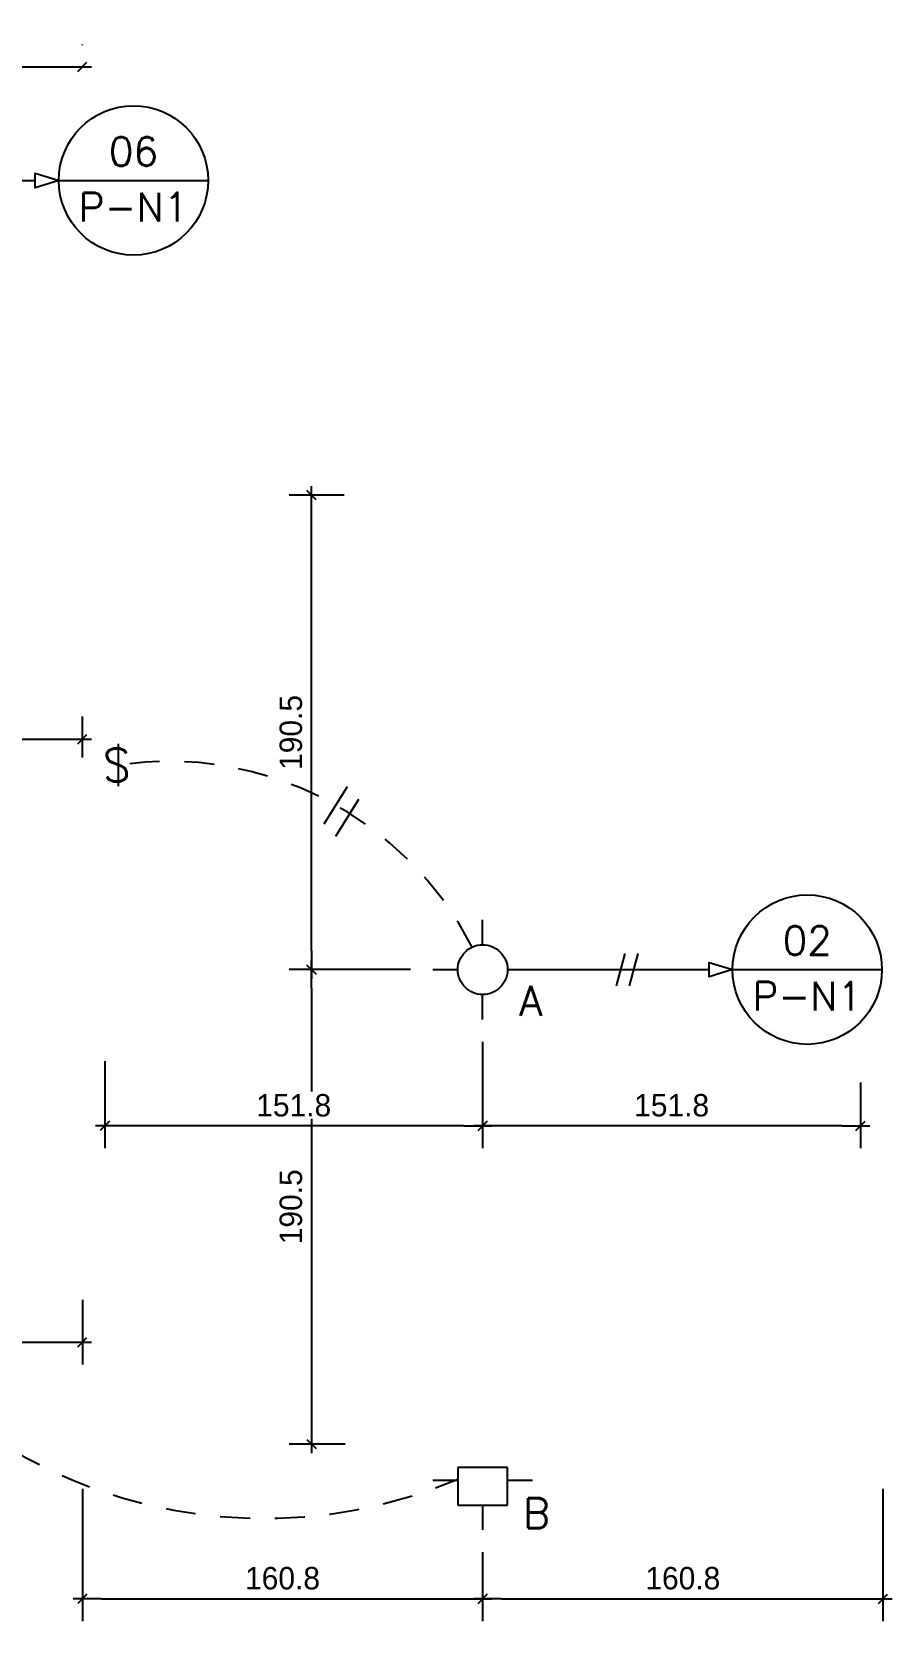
# Model space of a CAD drawing. Header units: millimetres. Extents: x 19439 to 19711, y 4351 to 4752.
# Drawn here: x 19450.89 to 19454.35, y 4515.17 to 4521.55 of the extents above; entities that cross this region are included whole.
import ezdxf
from ezdxf.enums import TextEntityAlignment as Align

# ---------------------------------------------------------------- set-up
doc = ezdxf.new("R2010")
doc.units = ezdxf.units.MM
doc.linetypes.add('ACAD_ISO02W100', pattern=[15, 12, -3])
for name, color, linetype in [('0 @ 0.5', 7, 'Continuous'), ('E-NOTE', 2, 'Continuous'), ('E-POWER', 4, 'Continuous'), ('E-SWITCH', 1, 'ACAD_ISO02W100')]:
    doc.layers.add(name, color=color, linetype=linetype)
doc.styles.add('century gothic', font='GOTHIC.TTF')
doc.styles.add('JACFER', font='romans.shx', dxfattribs={"oblique": 15})
doc.styles.add('ROMAN-S', font='romans.shx', dxfattribs={"oblique": 15})
doc.dimstyles.new('ANOTATIVE CM SMCONSTRUCCIONES', dxfattribs={"dimscale": 0, "dimtxt": 0.18, "dimasz": 0.15, "dimexe": 0.18, "dimexo": 0.18, "dimgap": 0.07, "dimtad": 1, "dimdec": 1, "dimlfac": 100, "dimdsep": 46, "dimtxsty": 'century gothic', "dimblk1": 'FLECHA1', "dimblk2": 'FLECHA1', "dimsah": 1, "dimcen": 0.18, "dimdle": 0.075, "dimclrd": 1, "dimclre": 1, "dimclrt": 2, "dimaunit": 1, "dimadec": 0, "dimazin": 2, "dimtfac": 0.75, "dimtdec": 1, "dimtix": 1, "dimtmove": 2, "dimatfit": 3, "dimfxl": 0.09, "dimtvp": 1.5, "dimtfill": 1, "dimtolj": 1, "dimtzin": 0, "dimarcsym": 0})

# ---------------------------------------------------------------- blocks, each defined once
blk = doc.blocks.new('LUM1')
at = {"layer": 'E-SWITCH', "color": 3}
for p, q in [((0, 0.1), (0, 0.2)), ((-0.2, 0), (-0.1, 0)), ((0.1, 0), (0.2, 0)), ((0, -0.2), (0, -0.1))]:
    blk.add_line(p, q, dxfattribs=at)
blk.add_circle((0, 0), 0.1, dxfattribs=at)
blk = doc.blocks.new('E-SWITCH')
at = {"layer": 'E-SWITCH'}
blk.add_line((-3.696, -0.1995), (-3.696, -0.3696), dxfattribs=at)
at = {"layer": 'E-SWITCH', "ltscale": 0.5, "style": 'JACFER'}
blk.add_text('S', height=0.133, dxfattribs=at).set_placement((-3.7582, -0.3513))
blk = doc.blocks.new('LUM2')
at = {"layer": 'E-SWITCH', "color": 3}
for p, q in [((-0.2, -0.05), (-0.1, -0.05)), ((0.1, -0.05), (0.2, -0.05)), ((0, -0.15), (0, -0.25))]:
    blk.add_line(p, q, dxfattribs=at)
blk.add_lwpolyline([(-0.1, -0.15), (0.1, -0.15), (0.1, 0), (-0.1, 0)], close=True, dxfattribs=at)
blk = doc.blocks.new('FLECHA1')
at = {"color": 1}
blk.add_line((-1, 0), (0.496, 0), dxfattribs=at)
at = {"color": 4}
blk.add_line((-0.246, -0.248), (0.248, 0.25), dxfattribs=at)
blk = doc.blocks.new('*D414')
at = {"color": 1, "lineweight": -2, "transparency": 16777216}
for p, q in [((19451.0967, 4515.7025), (19451.0967, 4515.1708)), ((19452.7048, 4515.4475), (19452.7048, 4515.1708)), ((19451.1717, 4515.2608), (19452.6298, 4515.2608))]:
    blk.add_line(p, q, dxfattribs=at)
at = {"layer": 'Defpoints', "color": 0, "transparency": 16777216}
for p in [(19451.0967, 4515.7925), (19452.7048, 4515.5375), (19452.7048, 4515.2608)]:
    blk.add_point(p, dxfattribs=at)
at = {"color": 1, "lineweight": -2, "transparency": 16777216, "xscale": 0.075, "yscale": 0.075, "zscale": 0.075, "rotation": 180}
blk.add_blockref('FLECHA1', (19451.0967, 4515.2608), dxfattribs=at)
at = {"color": 1, "lineweight": -2, "transparency": 16777216, "xscale": 0.075, "yscale": 0.075, "zscale": 0.075}
blk.add_blockref('FLECHA1', (19452.7048, 4515.2608), dxfattribs=at)
at = {"color": 2, "transparency": 16777216, "insert": (19451.9008, 4515.3431), "char_height": 0.09, "attachment_point": 5, "style": 'century gothic', "bg_fill": 3, "box_fill_scale": 1.1, "bg_fill_color": 256, "bg_fill_true_color": 13158600, "bg_fill_transparency": 0}
blk.add_mtext('\\A1;160.8', dxfattribs=at)
blk = doc.blocks.new('*D415')
at = {"color": 1, "lineweight": -2, "transparency": 16777216}
for p, q in [((19454.3129, 4515.7025), (19454.3129, 4515.1708)), ((19452.7048, 4515.4475), (19452.7048, 4515.1708)), ((19452.7798, 4515.2608), (19454.2379, 4515.2608))]:
    blk.add_line(p, q, dxfattribs=at)
at = {"layer": 'Defpoints', "color": 0, "transparency": 16777216}
for p in [(19454.3129, 4515.7925), (19452.7048, 4515.5375), (19454.3129, 4515.2608)]:
    blk.add_point(p, dxfattribs=at)
at = {"color": 1, "lineweight": -2, "transparency": 16777216, "xscale": 0.075, "yscale": 0.075, "zscale": 0.075, "rotation": 180}
blk.add_blockref('FLECHA1', (19452.7048, 4515.2608), dxfattribs=at)
at = {"color": 1, "lineweight": -2, "transparency": 16777216, "xscale": 0.075, "yscale": 0.075, "zscale": 0.075}
blk.add_blockref('FLECHA1', (19454.3129, 4515.2608), dxfattribs=at)
at = {"color": 2, "transparency": 16777216, "insert": (19453.5089, 4515.3431), "char_height": 0.09, "attachment_point": 5, "style": 'century gothic', "bg_fill": 3, "box_fill_scale": 1.1, "bg_fill_color": 256, "bg_fill_true_color": 13158600, "bg_fill_transparency": 0}
blk.add_mtext('\\A1;160.8', dxfattribs=at)
blk = doc.blocks.new('*D416')
at = {"color": 1, "lineweight": -2, "transparency": 16777216}
for p, q in [((19452.4148, 4517.7875), (19451.9269, 4517.7875)), ((19452.0169, 4517.7125), (19452.0169, 4515.9575)), ((19452.1519, 4515.8825), (19451.9269, 4515.8825))]:
    blk.add_line(p, q, dxfattribs=at)
at = {"layer": 'Defpoints', "color": 0, "transparency": 16777216}
for p in [(19452.5048, 4517.7875), (19452.0169, 4515.8825), (19452.2419, 4515.8825)]:
    blk.add_point(p, dxfattribs=at)
at = {"color": 1, "lineweight": -2, "transparency": 16777216, "xscale": 0.075, "yscale": 0.075, "zscale": 0.075}
for p, rotation in [((19452.0169, 4517.7875), 90), ((19452.0169, 4515.8825), 270)]:
    blk.add_blockref('FLECHA1', p, dxfattribs=dict(at, rotation=rotation))
at = {"color": 2, "transparency": 16777216, "insert": (19451.9347, 4516.835), "char_height": 0.09, "attachment_point": 5, "rotation": 90, "style": 'century gothic', "bg_fill": 3, "box_fill_scale": 1.1, "bg_fill_color": 256, "bg_fill_true_color": 13158600, "bg_fill_transparency": 0}
blk.add_mtext('\\A1;190.5', dxfattribs=at)
blk = doc.blocks.new('*D417')
at = {"color": 1, "lineweight": -2, "transparency": 16777216}
for p, q in [((19452.148, 4519.6925), (19451.9269, 4519.6925)), ((19452.0169, 4517.8625), (19452.0169, 4519.6175)), ((19452.4148, 4517.7875), (19451.9269, 4517.7875))]:
    blk.add_line(p, q, dxfattribs=at)
at = {"layer": 'Defpoints', "color": 0, "transparency": 16777216}
for p in [(19452.0169, 4519.6925), (19452.238, 4519.6925), (19452.5048, 4517.7875)]:
    blk.add_point(p, dxfattribs=at)
at = {"color": 1, "lineweight": -2, "transparency": 16777216, "xscale": 0.075, "yscale": 0.075, "zscale": 0.075}
for p, rotation in [((19452.0169, 4519.6925), 90), ((19452.0169, 4517.7875), 270)]:
    blk.add_blockref('FLECHA1', p, dxfattribs=dict(at, rotation=rotation))
at = {"color": 2, "transparency": 16777216, "insert": (19451.9347, 4518.74), "char_height": 0.09, "attachment_point": 5, "rotation": 90, "style": 'century gothic', "bg_fill": 3, "box_fill_scale": 1.1, "bg_fill_color": 256, "bg_fill_true_color": 13158600, "bg_fill_transparency": 0}
blk.add_mtext('\\A1;190.5', dxfattribs=at)
blk = doc.blocks.new('*D418')
at = {"color": 1, "lineweight": -2, "transparency": 16777216}
for p, q in [((19452.7048, 4517.4975), (19452.7048, 4517.0699)), ((19454.2229, 4517.3341), (19454.2229, 4517.0699)), ((19454.1479, 4517.1599), (19452.7798, 4517.1599))]:
    blk.add_line(p, q, dxfattribs=at)
at = {"layer": 'Defpoints', "color": 0, "transparency": 16777216}
for p in [(19452.7048, 4517.5875), (19454.2229, 4517.4241), (19452.7048, 4517.1599)]:
    blk.add_point(p, dxfattribs=at)
at = {"color": 1, "lineweight": -2, "transparency": 16777216, "xscale": 0.075, "yscale": 0.075, "zscale": 0.075, "rotation": 180}
blk.add_blockref('FLECHA1', (19452.7048, 4517.1599), dxfattribs=at)
at = {"color": 1, "lineweight": -2, "transparency": 16777216, "xscale": 0.075, "yscale": 0.075, "zscale": 0.075}
blk.add_blockref('FLECHA1', (19454.2229, 4517.1599), dxfattribs=at)
at = {"color": 2, "transparency": 16777216, "insert": (19453.4639, 4517.2422), "char_height": 0.09, "attachment_point": 5, "style": 'century gothic', "bg_fill": 3, "box_fill_scale": 1.1, "bg_fill_color": 256, "bg_fill_true_color": 13158600, "bg_fill_transparency": 0}
blk.add_mtext('\\A1;151.8', dxfattribs=at)
blk = doc.blocks.new('*D419')
at = {"color": 1, "lineweight": -2, "transparency": 16777216}
for p, q in [((19452.7048, 4517.4975), (19452.7048, 4517.0699)), ((19451.1867, 4517.4194), (19451.1867, 4517.0699)), ((19452.6298, 4517.1599), (19451.2617, 4517.1599))]:
    blk.add_line(p, q, dxfattribs=at)
at = {"layer": 'Defpoints', "color": 0, "transparency": 16777216}
for p in [(19452.7048, 4517.5875), (19451.1867, 4517.5094), (19451.1867, 4517.1599)]:
    blk.add_point(p, dxfattribs=at)
at = {"color": 1, "lineweight": -2, "transparency": 16777216, "xscale": 0.075, "yscale": 0.075, "zscale": 0.075, "rotation": 180}
blk.add_blockref('FLECHA1', (19451.1867, 4517.1599), dxfattribs=at)
at = {"color": 1, "lineweight": -2, "transparency": 16777216, "xscale": 0.075, "yscale": 0.075, "zscale": 0.075}
blk.add_blockref('FLECHA1', (19452.7048, 4517.1599), dxfattribs=at)
at = {"color": 2, "transparency": 16777216, "insert": (19451.9458, 4517.2422), "char_height": 0.09, "attachment_point": 5, "style": 'century gothic', "bg_fill": 3, "box_fill_scale": 1.1, "bg_fill_color": 256, "bg_fill_true_color": 13158600, "bg_fill_transparency": 0}
blk.add_mtext('\\A1;151.8', dxfattribs=at)
blk = doc.blocks.new('*D421')
at = {"color": 1, "lineweight": -2, "transparency": 16777216}
for p, q in [((19449.173, 4518.6125), (19449.173, 4518.8035)), ((19451.0967, 4518.6396), (19451.0967, 4518.8035)), ((19449.248, 4518.7135), (19451.0217, 4518.7135))]:
    blk.add_line(p, q, dxfattribs=at)
at = {"layer": 'Defpoints', "color": 0, "transparency": 16777216}
for p in [(19451.0967, 4518.7135), (19449.173, 4518.5225), (19451.0967, 4518.5496)]:
    blk.add_point(p, dxfattribs=at)
at = {"color": 1, "lineweight": -2, "transparency": 16777216, "xscale": 0.075, "yscale": 0.075, "zscale": 0.075, "rotation": 180}
blk.add_blockref('FLECHA1', (19449.173, 4518.7135), dxfattribs=at)
at = {"color": 1, "lineweight": -2, "transparency": 16777216, "xscale": 0.075, "yscale": 0.075, "zscale": 0.075}
blk.add_blockref('FLECHA1', (19451.0967, 4518.7135), dxfattribs=at)
at = {"color": 2, "transparency": 16777216, "insert": (19450.1348, 4518.7958), "char_height": 0.09, "attachment_point": 5, "style": 'century gothic', "bg_fill": 3, "box_fill_scale": 1.1, "bg_fill_color": 256, "bg_fill_true_color": 13158600, "bg_fill_transparency": 0}
blk.add_mtext('\\A1;192.4', dxfattribs=at)
blk = doc.blocks.new('*D430')
at = {"color": 1, "lineweight": -2, "transparency": 16777216}
for p, q in [((19449.998, 4521.2467), (19449.998, 4521.5025)), ((19451.0967, 4521.4999), (19451.0967, 4521.5025)), ((19450.073, 4521.4125), (19451.0217, 4521.4125))]:
    blk.add_line(p, q, dxfattribs=at)
at = {"layer": 'Defpoints', "color": 0, "transparency": 16777216}
for p in [(19451.0967, 4521.4125), (19451.0967, 4521.4099), (19449.998, 4521.1567)]:
    blk.add_point(p, dxfattribs=at)
at = {"color": 1, "lineweight": -2, "transparency": 16777216, "xscale": 0.075, "yscale": 0.075, "zscale": 0.075, "rotation": 180}
blk.add_blockref('FLECHA1', (19449.998, 4521.4125), dxfattribs=at)
at = {"color": 1, "lineweight": -2, "transparency": 16777216, "xscale": 0.075, "yscale": 0.075, "zscale": 0.075}
blk.add_blockref('FLECHA1', (19451.0967, 4521.4125), dxfattribs=at)
at = {"color": 2, "transparency": 16777216, "insert": (19450.5473, 4521.4948), "char_height": 0.09, "attachment_point": 5, "style": 'century gothic', "bg_fill": 3, "box_fill_scale": 1.1, "bg_fill_color": 256, "bg_fill_true_color": 13158600, "bg_fill_transparency": 0}
blk.add_mtext('\\A1;109.9', dxfattribs=at)
blk = doc.blocks.new('*D434')
at = {"color": 1, "lineweight": -2, "transparency": 16777216}
for p, q in [((19448.679, 4516.5225), (19448.679, 4516.2014)), ((19451.0967, 4516.4619), (19451.0967, 4516.2014)), ((19448.754, 4516.2914), (19451.0217, 4516.2914))]:
    blk.add_line(p, q, dxfattribs=at)
at = {"layer": 'Defpoints', "color": 0, "transparency": 16777216}
for p in [(19448.679, 4516.6125), (19451.0967, 4516.5519), (19451.0967, 4516.2914)]:
    blk.add_point(p, dxfattribs=at)
at = {"color": 1, "lineweight": -2, "transparency": 16777216, "xscale": 0.075, "yscale": 0.075, "zscale": 0.075, "rotation": 180}
blk.add_blockref('FLECHA1', (19448.679, 4516.2914), dxfattribs=at)
at = {"color": 1, "lineweight": -2, "transparency": 16777216, "xscale": 0.075, "yscale": 0.075, "zscale": 0.075}
blk.add_blockref('FLECHA1', (19451.0967, 4516.2914), dxfattribs=at)
at = {"color": 2, "transparency": 16777216, "insert": (19449.8878, 4516.3736), "char_height": 0.09, "attachment_point": 5, "style": 'century gothic', "bg_fill": 3, "box_fill_scale": 1.1, "bg_fill_color": 256, "bg_fill_true_color": 13158600, "bg_fill_transparency": 0}
blk.add_mtext('\\A1;241.8', dxfattribs=at)

msp = doc.modelspace()

# ---------------------------------------------------------------- linework, layer by layer
at = {"layer": 'E-NOTE', "ltscale": 0.5}
for p, q in [((19450.198, 4520.9567), (19450.9075, 4520.9567)), ((19453.242, 4517.7222), (19453.2771, 4517.8529)), ((19453.2946, 4517.7222), (19453.3296, 4517.8529)), ((19452.9048, 4517.7875), (19453.6143, 4517.7875))]:
    msp.add_line(p, q, dxfattribs=at)
at = {"layer": 'E-NOTE'}
for p, q in [((19451.0021, 4520.9567), (19451.6021, 4520.9567)), ((19453.7089, 4517.7875), (19454.3089, 4517.7875))]:
    msp.add_line(p, q, dxfattribs=at)
at = {"layer": 'E-NOTE', "ltscale": 0.5}
for points in [[(19451.0021, 4520.9567), (19450.9075, 4520.9278), (19450.9075, 4520.9857)], [(19453.7089, 4517.7875), (19453.6143, 4517.7586), (19453.6143, 4517.8165)]]:
    msp.add_lwpolyline(points, close=True, dxfattribs=at)
at = {"layer": 'E-NOTE'}
for centre in [(19451.3021, 4520.9567), (19454.0089, 4517.7875)]:
    msp.add_circle(centre, 0.3, dxfattribs=at)
at = {"layer": 'E-SWITCH', "linetype": 'Continuous', "ltscale": 0.01}
for p, q in [((19452.0684, 4518.3731), (19452.1613, 4518.5225)), ((19452.115, 4518.3232), (19452.208, 4518.4726))]:
    msp.add_line(p, q, dxfattribs=at)
at = {"layer": 'E-SWITCH', "ltscale": 0.01}
for centre, radius, start, end in [((19451.4415, 4517.2524), 1.372, 27.13339, 98.44557), ((19451.8261, 4517.5775), 1.9941, 195.41294, 292.98814)]:
    msp.add_arc(centre, radius, start, end, dxfattribs=at)

# ---------------------------------------------------------------- block references
for name, p in [('LUM1', (19452.7048, 4517.7875)), ('LUM2', (19452.7048, 4515.7875))]:
    msp.add_blockref(name, p)
at = {"layer": 'E-SWITCH'}
msp.add_blockref('E-SWITCH', (19454.9359, 4518.8941), dxfattribs=at)

# ---------------------------------------------------------------- texts
at = {"layer": 'E-NOTE', "style": 'ROMAN-S'}
for s, p in [('06', (19451.3021, 4521.0157)), ('P-N1', (19451.3021, 4520.7922)), ('02', (19454.0089, 4517.8465)), ('P-N1', (19454.0089, 4517.623))]:
    msp.add_text(s, height=0.11539, dxfattribs=at).set_placement(p, align=Align.CENTER)
at = {"layer": 'E-POWER', "color": 2, "ltscale": 0.5, "style": 'JACFER'}
for s, p in [('A', (19452.852, 4517.602)), ('B', (19452.8673, 4515.5446))]:
    msp.add_text(s, height=0.12, dxfattribs=at).set_placement(p)

# ---------------------------------------------------------------- dimensions: what is measured, and where the dimension line sits
at = {"layer": '0 @ 0.5'}
dim = msp.add_linear_dim(base=(19451.0967, 4518.7135), p1=(19449.173, 4518.5225), p2=(19451.0967, 4518.5496), dimstyle='ANOTATIVE CM SMCONSTRUCCIONES', override={"dimscale": 0.5, "dimtix": 1, "dimtofl": 1, "dimtmove": 2, "dimatfit": 3}, dxfattribs=at)
dim.commit()
dim.dimension.update_dxf_attribs({"geometry": '*D421', "text_midpoint": (19450.1348, 4518.7958)})

# ---------------------------------------------------------------- next in the draw order: dimensions: what is measured, and where the dimension line sits
for base, p1, p2, picture, middle in [((19451.0967, 4521.4125), (19449.998, 4521.1567), (19451.0967, 4521.4099), '*D430', (19450.5473, 4521.4948)), ((19451.0967, 4516.2914), (19448.679, 4516.6125), (19451.0967, 4516.5519), '*D434', (19449.8878, 4516.3736)), ((19452.7048, 4515.2608), (19451.0967, 4515.7925), (19452.7048, 4515.5375), '*D414', (19451.9008, 4515.3431))]:
    dim = msp.add_linear_dim(base=base, p1=p1, p2=p2, dimstyle='ANOTATIVE CM SMCONSTRUCCIONES', override={"dimscale": 0.5, "dimtix": 1, "dimtofl": 1, "dimtmove": 2, "dimatfit": 3}, dxfattribs=at)
    dim.commit()
    dim.dimension.update_dxf_attribs({"geometry": picture, "text_midpoint": middle})
for base, p1, p2, angle, picture, middle in [((19452.0169, 4515.8825), (19452.5048, 4517.7875), (19452.2419, 4515.8825), 90, '*D416', (19451.9347, 4516.835)), ((19452.7048, 4517.1599), (19454.2229, 4517.4241), (19452.7048, 4517.5875), 180, '*D418', (19453.4639, 4517.2422))]:
    dim = msp.add_linear_dim(base=base, p1=p1, p2=p2, angle=angle, dimstyle='ANOTATIVE CM SMCONSTRUCCIONES', override={"dimscale": 0.5, "dimtix": 1, "dimtofl": 1, "dimtmove": 2, "dimatfit": 3}, dxfattribs=at)
    dim.commit()
    dim.dimension.update_dxf_attribs({"geometry": picture, "text_midpoint": middle})

# ---------------------------------------------------------------- next in the draw order: dimensions: what is measured, and where the dimension line sits
for base, p1, p2, angle, picture, middle in [((19452.0169, 4519.6925), (19452.5048, 4517.7875), (19452.238, 4519.6925), 90, '*D417', (19451.9347, 4518.74)), ((19451.1867, 4517.1599), (19452.7048, 4517.5875), (19451.1867, 4517.5094), 180, '*D419', (19451.9458, 4517.2422))]:
    dim = msp.add_linear_dim(base=base, p1=p1, p2=p2, angle=angle, dimstyle='ANOTATIVE CM SMCONSTRUCCIONES', override={"dimscale": 0.5, "dimtix": 1, "dimtofl": 1, "dimtmove": 2, "dimatfit": 3}, dxfattribs=at)
    dim.commit()
    dim.dimension.update_dxf_attribs({"geometry": picture, "text_midpoint": middle})
dim = msp.add_linear_dim(base=(19454.3129, 4515.2608), p1=(19452.7048, 4515.5375), p2=(19454.3129, 4515.7925), dimstyle='ANOTATIVE CM SMCONSTRUCCIONES', override={"dimscale": 0.5, "dimtix": 1, "dimtofl": 1, "dimtmove": 2, "dimatfit": 3}, dxfattribs=at)
dim.commit()
dim.dimension.update_dxf_attribs({"geometry": '*D415', "text_midpoint": (19453.5089, 4515.3431)})

doc.saveas('drawing.dxf')
